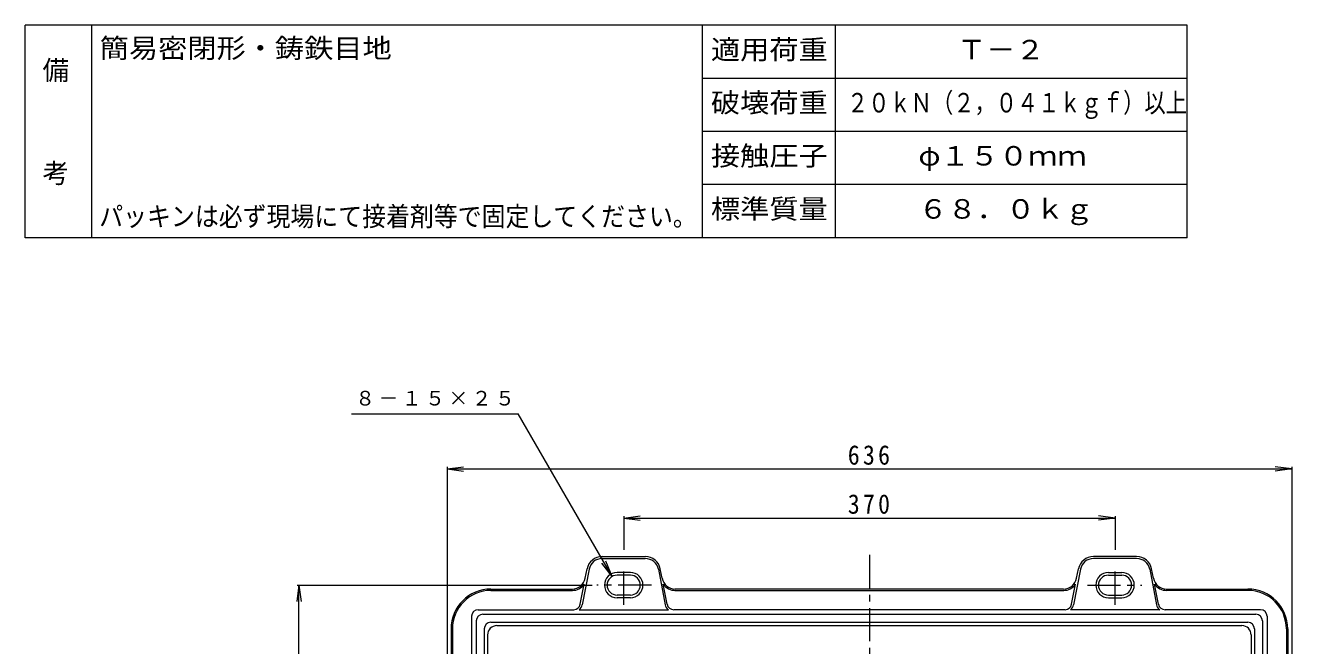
# Model space of a CAD drawing. Units: millimetres, scale not verified. Extents: x -960 to 877, y -688 to 698.
# Drawn here: x -960 to -6, y 231 to 698 of the extents above; entities that cross this region are included whole.
import ezdxf
from ezdxf.enums import TextEntityAlignment as Align

# ---------------------------------------------------------------- set-up
doc = ezdxf.new("R2010")
doc.units = ezdxf.units.MM
doc.header["$LTSCALE"] = 5
doc.linetypes.add('CHAIN1', pattern=[8, 5, -1, 1, -1])
for name, color, linetype, lineweight in [('0-0_通り芯', 3, 'Continuous', 9), ('0-1_躯体', 2, 'Continuous', 9), ('0-4_その他', 7, 'Continuous', 9), ('F-0_F-0ﾚｲﾔ', 7, 'Continuous', 9)]:
    doc.layers.add(name, color=color, linetype=linetype, lineweight=lineweight)
doc.layers.add('F-4_F-4ﾚｲﾔ', color=2, linetype='Continuous')
doc.styles.add('ＭＳ ゴシック', font='')
doc.styles.get('ＭＳ ゴシック').set_extended_font_data('MS Gothic')

msp = doc.modelspace()

# ---------------------------------------------------------------- linework, layer by layer
at = {"layer": '0-0_通り芯', "linetype": 'CHAIN1'}
msp.add_line((-324.41, 299.542), (-324.41, -377.932), dxfattribs=at)
at = {"layer": '0-0_通り芯'}
for p, q in [((-611.91, 239.36), (-611.91, -321.64)), ((-604.91, 246.36), (-43.91, 246.36)), ((-36.91, 239.36), (-36.91, -321.64))]:
    msp.add_line(p, q, dxfattribs=at)
for centre, start, end in [((-604.91, 239.36), 90, 180), ((-43.91, 239.36), 0, 90)]:
    msp.add_arc(centre, 7, start, end, dxfattribs=at)
at = {"layer": '0-1_躯体'}
for p, q in [((-525.685, 298.36), (-493.135, 298.36)), ((-525.685, 296.86), (-493.135, 296.86)), ((-123.135, 298.36), (-155.685, 298.36)), ((-123.135, 296.86), (-155.685, 296.86)), ((-535.503, 288.759), (-540.655, 262.126)), ((-538.346, 281.961), (-536.976, 289.044)), ((-504.41, 286.36), (-514.41, 286.36)), ((-483.317, 288.759), (-478.165, 262.126)), ((-480.474, 281.961), (-481.844, 289.044)), ((-165.503, 288.759), (-170.655, 262.126)), ((-168.346, 281.961), (-166.976, 289.044)), ((-144.41, 286.36), (-134.41, 286.36)), ((-113.317, 288.759), (-108.165, 262.126)), ((-110.474, 281.961), (-111.844, 289.044)), ((-542.128, 262.411), (-539.216, 277.462)), ((-504.41, 284.36), (-514.41, 284.36)), ((-476.693, 262.411), (-479.604, 277.462)), ((-172.128, 262.411), (-169.216, 277.462)), ((-144.41, 284.36), (-134.41, 284.36)), ((-106.693, 262.411), (-109.604, 277.462)), ((-609.41, 273.86), (-548.005, 273.86)), ((-609.41, 272.86), (-548.005, 272.86)), ((-504.41, 269.36), (-514.41, 269.36)), ((-504.41, 267.36), (-514.41, 267.36)), ((-178.164, 273.86), (-470.815, 273.86)), ((-470.815, 272.86), (-178.005, 272.86)), ((-144.41, 269.36), (-134.41, 269.36)), ((-144.41, 267.36), (-134.41, 267.36)), ((-39.41, 272.86), (-100.815, 272.86)), ((-100.656, 273.86), (-39.41, 273.86)), ((-618.91, 258.36), (-547.037, 258.36)), ((-543.056, 258.221), (-475.764, 258.221)), ((-177.037, 258.36), (-471.784, 258.36)), ((-105.764, 258.221), (-173.056, 258.221)), ((-29.91, 258.36), (-101.784, 258.36)), ((-623.91, 253.36), (-623.91, 181.487)), ((-620.41, 249.86), (-620.41, -302.14)), ((-615.41, 254.86), (-33.41, 254.86)), ((-609.41, 248.86), (-39.41, 248.86)), ((-28.41, 249.86), (-28.41, -302.14)), ((-24.91, 253.36), (-24.91, 181.487)), ((-639.41, 243.86), (-639.41, 182.455)), ((-638.41, 243.86), (-638.41, 182.455)), ((-614.41, 243.86), (-614.41, -326.14)), ((-34.41, 243.86), (-34.41, -326.14)), ((-10.41, 243.86), (-10.41, 182.455)), ((-9.41, 243.86), (-9.41, 182.455))]:
    msp.add_line(p, q, dxfattribs=at)
at = {"layer": '0-1_躯体', "linetype": 'CHAIN1'}
for p, q in [((-509.41, 262.06), (-509.41, 292.019)), ((-139.41, 262.06), (-139.41, 292.019)), ((-488.599, 276.86), (-529.545, 276.86)), ((-160.221, 276.86), (-119.276, 276.86))]:
    msp.add_line(p, q, dxfattribs=at)
at = {"layer": '0-1_躯体'}
for centre, radius, start, end in [((-525.685, 286.86), 11.5, 90, 169.05219), ((-525.685, 286.86), 10, 90, 169.05219), ((-493.135, 286.86), 11.5, 10.94781, 90), ((-493.135, 286.86), 10, 10.94781, 90), ((-155.685, 286.86), 11.5, 90, 169.05219), ((-155.685, 286.86), 10, 90, 169.05219), ((-123.135, 286.86), 11.5, 10.94781, 90), ((-123.135, 286.86), 10, 10.94781, 90), ((-514.41, 276.86), 9.5, 90, 270), ((-504.41, 276.86), 9.5, 270, 90), ((-144.41, 276.86), 9.5, 90, 270), ((-134.41, 276.86), 9.5, 270, 90), ((-548.164, 283.86), 10, 270, 349.05347), ((-548.164, 283.86), 11, 270, 324.43422), ((-514.41, 276.86), 7.5, 90, 270), ((-504.41, 276.86), 7.5, 270, 90), ((-470.656, 283.86), 10, 190.94781, 270), ((-470.656, 283.86), 11, 215.56578, 270), ((-178.164, 283.86), 10, 270, 349.05219), ((-178.164, 283.86), 11, 270, 324.43422), ((-144.41, 276.86), 7.5, 90, 270), ((-134.41, 276.86), 7.5, 270, 90), ((-100.656, 283.86), 10, 190.94653, 270), ((-100.656, 283.86), 11, 215.56578, 270), ((-609.41, 243.86), 30, 90, 180), ((-609.41, 243.86), 29, 90, 180), ((-39.41, 243.86), 30, 0, 90), ((-39.41, 243.86), 29, 0, 90), ((-618.91, 253.36), 5, 90, 180), ((-547.037, 263.36), 5, 270, 349.05319), ((-547.037, 263.36), 6.5, 307.76227, 349.05319), ((-471.784, 263.36), 6.5, 190.94771, 232.23773), ((-471.784, 263.36), 5, 190.94681, 270), ((-177.037, 263.36), 5, 270, 349.05319), ((-177.037, 263.36), 6.5, 307.76227, 349.05229), ((-101.784, 263.36), 6.5, 190.94681, 232.23773), ((-101.784, 263.36), 5, 190.94681, 270), ((-29.91, 253.36), 5, 0, 90), ((-615.41, 249.86), 5, 90, 180), ((-609.41, 243.86), 5, 90, 180), ((-39.41, 243.86), 5, 0, 90), ((-33.41, 249.86), 5, 0, 90)]:
    msp.add_arc(centre, radius, start, end, dxfattribs=at)
at = {"layer": '0-4_その他'}
for p, q in [((-714.285, 405.943), (-588.936, 405.943)), ((-518.16, 283.355), (-588.936, 405.943)), ((-642.41, 364.336), (-630.017, 365.968)), ((-642.41, 365.836), (-642.41, 168.744)), ((-642.41, 364.336), (-6.41, 364.336)), ((-642.41, 364.336), (-630.017, 362.704)), ((-6.41, 364.336), (-18.803, 365.968)), ((-6.41, 364.336), (-18.803, 362.704)), ((-6.41, 365.836), (-6.41, 168.744)), ((-509.41, 327.392), (-497.017, 329.023)), ((-509.41, 328.892), (-509.41, 303.481)), ((-509.41, 327.392), (-139.41, 327.392)), ((-509.41, 327.392), (-497.017, 325.76)), ((-139.41, 327.392), (-151.803, 329.023)), ((-139.41, 327.392), (-151.803, 325.76)), ((-139.41, 328.892), (-139.41, 303.481)), ((-518.16, 283.355), (-525.77, 293.272)), ((-518.16, 283.355), (-522.944, 294.904)), ((-753.922, 276.86), (-755.554, 264.467)), ((-755.422, 276.86), (-533.21, 276.86)), ((-753.922, -359.14), (-753.922, 276.86)), ((-753.922, 276.86), (-752.29, 264.467))]:
    msp.add_line(p, q, dxfattribs=at)
at = {"layer": 'F-0_F-0ﾚｲﾔ'}
for p, q in [((-85, 698.446), (-960, 698.446)), ((-960, 538.446), (-960, 698.446)), ((-910, 538.446), (-910, 698.446)), ((-450, 538.446), (-450, 698.446)), ((-350, 538.446), (-350, 698.446)), ((-85, 538.446), (-85, 698.446)), ((-85, 658.446), (-450, 658.446)), ((-85, 618.446), (-450, 618.446)), ((-85, 578.446), (-450, 578.446)), ((-85, 538.446), (-960, 538.446))]:
    msp.add_line(p, q, dxfattribs=at)

# ---------------------------------------------------------------- texts
at = {"layer": '0-4_その他', "insert": (-711.598, 411.941), "char_height": 11, "attachment_point": 7, "style": 'ＭＳ ゴシック'}
msp.add_mtext('\\T1.17;８－１５×２５', dxfattribs=at)
at = {"layer": '0-4_その他', "color": 2, "char_height": 14.66, "attachment_point": 7, "style": 'ＭＳ ゴシック'}
for s, insert in [('\\T1.27;\\W0.9;636', (-340.66, 367.336)), ('\\T1.27;\\W0.9;370', (-340.66, 330.392))]:
    msp.add_mtext(s, dxfattribs=dict(at, insert=insert))
at = {"layer": 'F-4_F-4ﾚｲﾔ', "style": 'ＭＳ ゴシック'}
for s, width, p in [('簡易密閉形・鋳鉄目地', 1.1, (-903.999, 669.518)), ('適用荷重', 1.1, (-443.75, 668.446)), ('Ｔ－２', 1.1, (-258.375, 668.446)), ('破壊荷重', 1.1, (-443.75, 628.446)), ('２０ｋＮ（２，０４１ｋｇｆ）以上', 0.8, (-341.25, 628.446)), ('接触圧子', 1.1, (-443.75, 588.446)), ('φ１５０ｍｍ', 1.1, (-287.5, 588.446)), ('パッキンは必ず現場にて接着剤等で固定してください。', 0.9, (-904.334, 542.818)), ('標準質量', 1.1, (-443.75, 548.446)), ('６８．０ｋｇ', 1.1, (-287.5, 548.446))]:
    msp.add_text(s, height=14.66, dxfattribs=dict(at, width=width)).set_placement(p, align=Align.BOTTOM_LEFT)
for s, p in [('備', (-947.038, 652.926)), ('考', (-947.038, 575.304))]:
    msp.add_text(s, height=14.66, dxfattribs=at).set_placement(p, align=Align.BOTTOM_LEFT)

doc.saveas('drawing.dxf')
